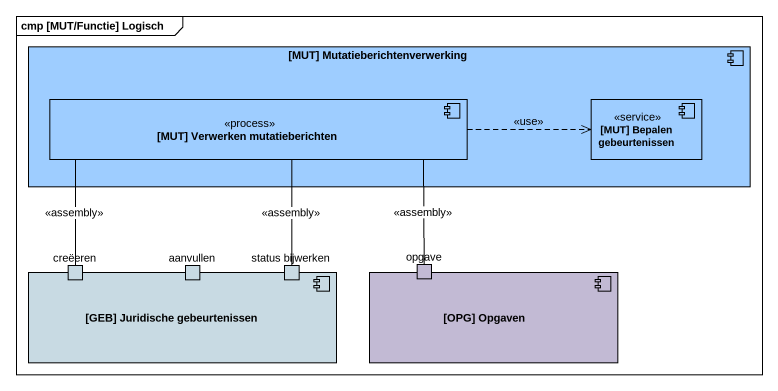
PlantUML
@startuml
mainframe cmp [MUT/Functie] Logisch
component "[MUT] Mutatieberichtenverwerking" as MUT_Mutatieberichtenverwerki #9ECDFF {
  component "[MUT] Verwerken mutatieberichten" as MUT_Verwerken <<process>> #9ECDFF
  component "[MUT] Bepalen gebeurtenissen" as MUT_Bepalen_gebeurtenissen <<service>> #9ECDFF
}
component "[GEB] Juridische gebeurtenissen" as GEB_Juridische #C8DAE3 {
  port creëeren #C8DAE3
  port aanvullen #C8DAE3
  port "status bijwerken" as status_bijwerken #C8DAE3
}
component "[OPG] Opgaven" as OPG_Opgaven #C2BAD4 {
  port opgave #C2BAD4
}
MUT_Verwerken .right.> MUT_Bepalen_gebeurtenissen : <<use>>
MUT_Verwerken -- opgave : <<assembly>>
MUT_Verwerken -- creëeren : <<assembly>>
MUT_Verwerken -- status_bijwerken : <<assembly>>
@enduml
